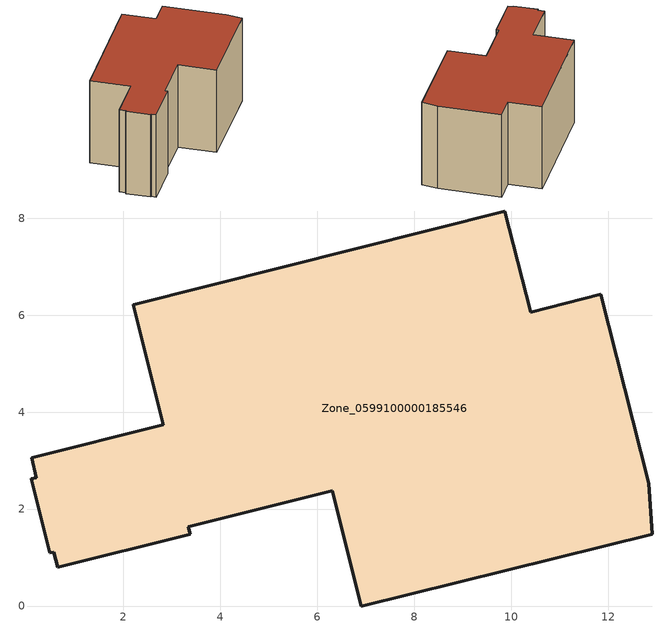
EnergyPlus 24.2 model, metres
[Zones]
Zone_0599100000185546
 floor ground (C_G): 0.48,1.1 0.1,2.62 0.2,2.65 0.11,3.06 2.82,3.74 2.2,6.22 9.87,8.15 10.4,6.06 11.85,6.43 12.83,2.53 12.91,1.48 6.91,0 6.31,2.38 3.34,1.64 3.38,1.48 0.64,0.8 0.57,1.11 z0
 wall outside (C_F): 3.34,1.64 6.31,2.38 6.91,0 12.91,1.48 12.83,2.53 11.85,6.43 10.4,6.06 9.87,8.15 2.2,6.22 2.82,3.74 0.11,3.06 0.2,2.65 0.1,2.62 0.48,1.1 0.57,1.11 0.64,0.8 3.38,1.48 3.34,1.64 z0:5.89
 roof outside (C_R): 0.1,2.62 0.48,1.1 0.57,1.11 0.64,0.8 3.38,1.48 3.34,1.64 6.31,2.38 6.91,0 12.91,1.48 12.83,2.53 11.85,6.43 10.4,6.06 9.87,8.15 2.2,6.22 2.82,3.74 0.11,3.06 0.2,2.65 z5.89
[BUILDING]
Pand.0599100000185546: North Axis=0; Terrain=City; Loads Convergence Tolerance Value=0.04; Temperature Convergence Tolerance Value=0.4; Solar Distribution=FullExterior; Maximum Number of Warmup Days=25; Minimum Number of Warmup Days=1
[Site:Location]
Rotterdam.The.Hague.AP_ZH_NLD Design_Conditions: Latitude=51.96; Longitude=4.45; Time Zone=1; Elevation=-4.5
[SITE:GROUNDTEMPERATURE:BUILDINGSURFACE]
18, 18, 18, 18, 18, 18, 18, 18, 18, 18, 18, 18
[MATERIAL] Thermal Absorptance=0.9; Solar Absorptance=0.7; Visible Absorptance=0.7
Name | Roughness | Thickness | Conductivity | Density | Specific Heat
G.TI.1965-1974 | MediumSmooth | 0.15 | 0.882353 | 540 | 1210
F.TI.1965-1974 | Rough | 0.3 | 0.697674 | 1920 | 840
R.TI.1965-1974 | MediumRough | 0.2 | 0.232558 | 1500 | 1000
[CONSTRUCTION]
C_G: G.TI.1965-1974
C_F: F.TI.1965-1974
C_R: R.TI.1965-1974
[ZONE]
Zone_0599100000185546: Type=1; Multiplier=1; Ceiling Height=Autocalculate; Volume=Autocalculate; Floor Area=autocalculate; Part of Total Floor Area=Yes
[ZONEINFILTRATION:DESIGNFLOWRATE]
Infil_Zone_0599100000185546: Zone or ZoneList or Space or SpaceList=Zone_0599100000185546; Schedule=AlwaysOn; Design Flow Rate Calculation Method=Flow/Area; Flow Rate per Floor Area=0.003; Constant Term Coefficient=1; Temperature Term Coefficient=0; Velocity Term Coefficient=0; Velocity Squared Term Coefficient=0
[HVACTEMPLATE:ZONE:IDEALLOADSAIRSYSTEM]
Zone_0599100000185546: Maximum Heating Supply Air Temperature=50; Minimum Cooling Supply Air Temperature=13; Maximum Heating Supply Air Humidity Ratio=0.0156; Minimum Cooling Supply Air Humidity Ratio=0.0077; Heating Limit=NoLimit; Cooling Limit=NoLimit; Dehumidification Control Type=ConstantSensibleHeatRatio; Cooling Sensible Heat Ratio=0.7; Dehumidification Setpoint=60; Humidification Control Type=None; Humidification Setpoint=30; Outdoor Air Method=None; Outdoor Air Flow Rate per Person=0.00944; Outdoor Air Flow Rate per Zone Floor Area=0; Outdoor Air Flow Rate per Zone=0; Demand Controlled Ventilation Type=None; Outdoor Air Economizer Type=NoEconomizer; Heat Recovery Type=None; Sensible Heat Recovery Effectiveness=0.7; Latent Heat Recovery Effectiveness=0.65
[ZONECONTROL:THERMOSTAT]
ThermostatControl_Zone_0599100000185546: Zone or ZoneList=Zone_0599100000185546; Control Type Schedule=DualSetpointControlType; Control 1=Thermostat_Zone_0599100000185546; Temperature Difference Between Cutout And Setpoint=0
[THERMOSTATSETPOINT:DUALSETPOINT]
Thermostat_Zone_0599100000185546: Heating Setpoint Temperature Schedule=HeatingSetpoint_Zone_0599100000185546; Cooling Setpoint Temperature Schedule=CoolingSetpoint_Zone_0599100000185546
[SCHEDULE:COMPACT]
HeatingSetpoint_Zone_0599100000185546: Through: 12/31, For: AllDays, Until: 24:00, 21
CoolingSetpoint_Zone_0599100000185546: Through: 12/31, For: AllDays, Until: 24:00, 24
DualSetpointControlType: Through: 12/31, For: AllDays, Until: 24:00, 4
AlwaysOn: Through: 12/31, For: AllDays, Until: 24:00, 1
